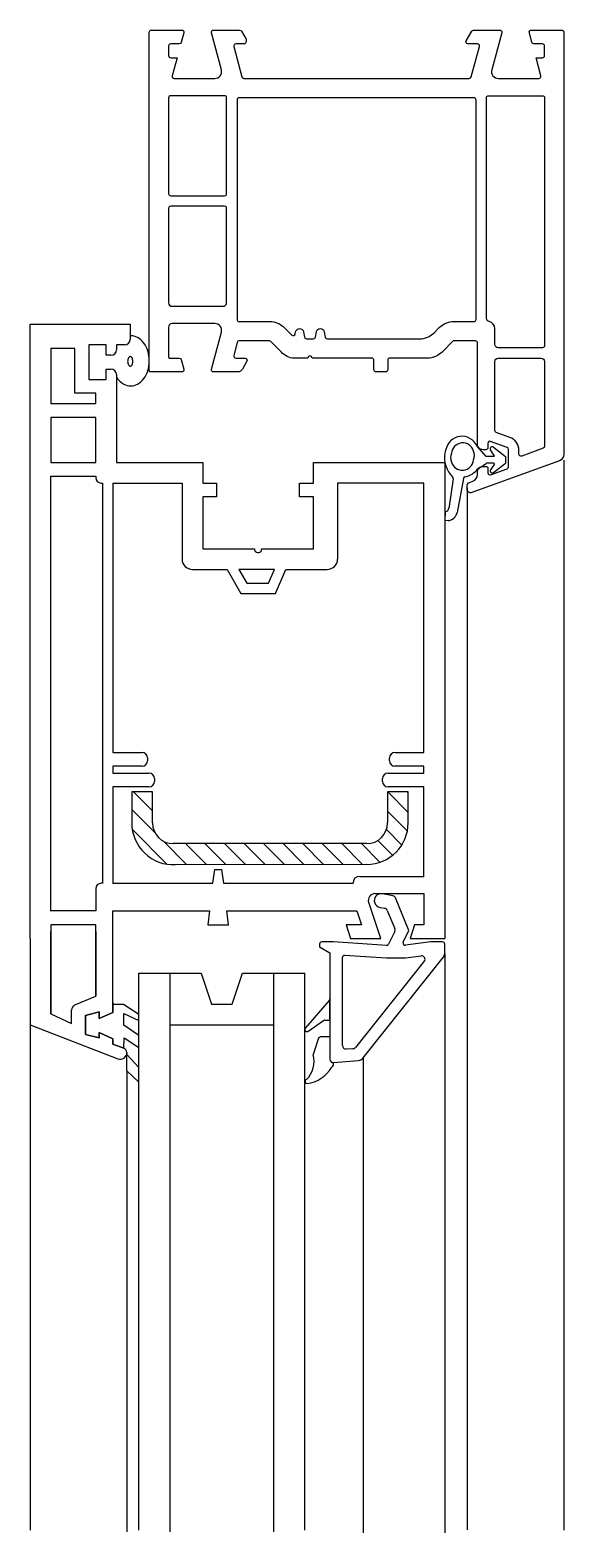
# Model space of a CAD drawing. Header units: inches. Extents: x 5 to 4439, y 354 to 1460.
# Drawn here: x 1089.7 to 1167, y 981.6 to 1199.2 of the extents above; entities that cross this region are included whole.
import ezdxf

# ---------------------------------------------------------------- set-up
doc = ezdxf.new("R2010")
doc.units = ezdxf.units.IN
doc.header["$MEASUREMENT"] = 0
for name, color, linetype in [('FINE', 70, 'Continuous'), ('MED', 32, 'Continuous'), ('THIN', 151, 'Continuous')]:
    doc.layers.add(name, color=color, linetype=linetype)

# ---------------------------------------------------------------- blocks, each defined once
blk = doc.blocks.new('DVSOM_HEADER')
at = {"layer": 'FINE'}
for p, q in [((48.74, -61.73), (47.44, -60.25)), ((49.92, -61.58), (49.38, -60.78)), ((49.82, -60.39), (51.54, -61.73)), ((47.62, -63.46), (48.73, -62.74)), ((49.84, -61.73), (48.74, -61.73)), ((49.84, -62.73), (48.74, -62.73)), ((49.92, -62.88), (49.38, -63.68)), ((49.82, -64.07), (51.54, -62.73)), ((51.54, -61.73), (51.54, -62.73)), ((43.97, -64.98), (43.35, -69.28)), ((45.45, -64.94), (44.55, -69.87)), ((42.84, -71.07), (42.85, -69.76)), ((43.23, -71.03), (42.84, -71.07)), ((-2.26, -110.3), (0.47, -113.04)), ((34.5, -110.3), (37.47, -113.27)), ((37.33, -110.3), (37.47, -110.44)), ((-2.53, -112.87), (0.83, -116.22)), ((34.47, -113.1), (37.35, -115.98)), ((-2.45, -115.77), (2.55, -120.78)), ((2.05, -117.45), (5.45, -120.85)), ((33.06, -117.35), (35.21, -119.49)), ((34.31, -115.77), (36.54, -118)), ((5.24, -117.8), (8.27, -120.84)), ((8.06, -117.8), (11.1, -120.84)), ((10.89, -117.8), (13.92, -120.83)), ((13.72, -117.8), (16.75, -120.83)), ((16.55, -117.8), (19.57, -120.82)), ((19.38, -117.8), (22.39, -120.82)), ((22.21, -117.8), (25.22, -120.81)), ((25.03, -117.8), (28.04, -120.81)), ((27.86, -117.8), (30.86, -120.81)), ((30.69, -117.8), (33.38, -120.49)), ((-1.5, -217.2), (-1.5, -136.54)), ((-1.5, -136.54), (7.5, -136.54)), ((3, -136.54), (3, -217.44)), ((7.5, -136.54), (9, -141.04)), ((12, -141.04), (13.5, -136.54)), ((13.5, -136.54), (22.5, -136.54)), ((18, -136.54), (18, -217.44)), ((22.5, -217.2), (22.5, -136.54)), ((-3.75, -141.09), (-5.25, -141.09)), ((-1.5, -142.54), (-3.75, -141.09)), ((9, -141.04), (12, -141.04)), ((26.04, -140.52), (22.6, -144.49)), ((26.15, -143.36), (26.15, -140.29)), ((-3.7, -144.1), (-3.7, -142.4)), ((-3.7, -142.4), (-1.5, -143.43)), ((22.93, -144.99), (25.23, -143.39)), ((25.35, -143.36), (26.15, -143.36)), ((-1.5, -145.58), (-3.7, -144.1)), ((3, -144.04), (18, -144.04)), ((26.15, -145.76), (24.91, -145.76)), ((-3.69, -147.41), (-3.62, -145.9)), ((-3.62, -145.9), (-1.5, -147.3)), ((24.44, -146.11), (23.71, -148.34)), ((-1.5, -150.19), (-3.25, -148.32)), ((-3.25, -148.36), (-3.25, -148.53)), ((-3.25, -150.68), (-3.25, -148.48)), ((-3.25, -150.68), (-1.5, -152.36))]:
    blk.add_line(p, q, dxfattribs=at)
for centre, radius, start, end in [((-2.69, -46.27), 2.01, 90, 91.7258), ((-2.69, -46.27), 2.01, 60.7277, 90), ((-3.13, -47.05), 2.91, 36.4628, 60.7277), ((-3.82, -47.56), 3.77, 17.0186, 36.4628), ((-1.86, -47.97), 1.27, 167.349, 180), ((-2.3, -47.87), 0.817, 151.5468, 167.349), ((-2.58, -47.72), 0.499, 127.3934, 151.5468), ((-2.76, -47.49), 0.213, 90, 127.3934), ((-2.76, -47.49), 0.213, 52.6066, 90), ((-2.93, -47.72), 0.499, 28.4532, 52.6066), ((-3.21, -47.87), 0.817, 12.651, 28.4532), ((-3.65, -47.97), 1.27, 360, 12.651), ((-4.91, -47.9), 4.91, 0, 17.0186), ((-1.86, -47.97), 1.27, 180, 192.651), ((-2.3, -48.07), 0.817, 192.651, 208.4532), ((-2.58, -48.22), 0.499, 208.4532, 232.6066), ((-2.76, -48.45), 0.213, 232.6066, 270), ((-2.76, -48.45), 0.213, 270, 307.3934), ((-2.93, -48.22), 0.499, 307.3934, 331.5468), ((-3.21, -48.07), 0.817, 331.5468, 347.349), ((-3.65, -47.97), 1.27, 347.349, 0), ((-3.82, -48.23), 3.77, 323.5372, 342.9814), ((-4.91, -47.9), 4.91, 342.9814, 0), ((-2.25, -48.74), 2.91, 210.81, 240.7277), ((-2.69, -49.52), 2.01, 240.7277, 270), ((-2.69, -49.52), 2.01, 270, 299.2723), ((-3.13, -48.74), 2.91, 299.2723, 323.5372), ((45.98, -61.91), 3.27, 158.551, 201.449), ((45.25, -61.18), 2.36, 24.9181, 168.5483), ((45.35, -61.42), 1.64, 15.8624, 175.1548), ((47.64, -60.03), 0.3, 212.2519, 227.943), ((49.64, -60.63), 0.3, 52.0576, 210.4849), ((45.53, -61.91), 1.92, 160.7685, 199.2315), ((45.29, -62.09), 1.64, 195.8624, 355.1548), ((45.12, -61.6), 1.92, 340.7685, 19.2315), ((49.84, -61.63), 0.1, 270, 30.4849), ((49.84, -62.83), 0.1, 329.5151, 90), ((46.9, -61.86), 4.16, 197.5405, 223.6683), ((43.67, -64.93), 0.3, 351.7915, 43.6683), ((45.75, -64.99), 0.3, 102.7058, 169.6704), ((45.01, -61.56), 3.21, 282.1014, 321.8867), ((47.77, -63.72), 0.3, 121.2044, 143.911), ((49.64, -63.83), 0.3, 149.5151, 307.9424), ((42.68, -69.08), 0.7, 284.3214, 351.2228), ((43.09, -69.54), 1.5, 275.4145, 347.4145), ((25.85, -140.29), 0.3, 309.6841, 360), ((25.35, -143.66), 0.3, 90, 113.7027), ((22.8, -144.71), 0.3, 131.6319, 294.7995), ((24.91, -146.26), 0.5, 90, 161.939), ((20.19, -149.33), 3.66, 314.033, 15.7625), ((26.16, -149.74), 0.5, 294.7923, 0), ((22.85, -152.24), 0.3, 113.9829, 270.278), ((22.22, -147.77), 4.81, 277.6137, 329.7044)]:
    blk.add_arc(centre, radius, start, end, dxfattribs=at)
at = {"layer": 'MED'}
for p, q in [((-17.25, -131.59), (-17.25, -42.59)), ((-17.25, -42.59), (-2.75, -42.59)), ((-2.75, -42.59), (-2.75, -44.79)), ((-6.25, -45.59), (-8.75, -45.59)), ((-8.75, -45.59), (-8.75, -50.59)), ((-6.25, -47.09), (-6.25, -45.59)), ((-3.55, -45.59), (-4.75, -45.59)), ((-4.75, -45.59), (-4.75, -46.29)), ((-5.55, -47.09), (-6.25, -47.09)), ((-6.25, -50.59), (-6.25, -49.09)), ((-6.25, -49.09), (-5.55, -49.09)), ((-4.75, -49.89), (-4.75, -62.59)), ((-8.75, -50.59), (-6.25, -50.59)), ((-4.75, -62.59), (7.75, -62.59)), ((7.75, -62.59), (7.75, -65.59)), ((23.75, -65.59), (23.75, -62.59)), ((23.75, -62.59), (42.75, -62.59)), ((42.75, -62.59), (42.75, -131.54)), ((60, -62.28), (60, -217.2)), ((7.75, -65.59), (9.75, -65.59)), ((9.75, -65.59), (9.75, -67.59)), ((21.75, -65.59), (23.75, -65.59)), ((21.75, -67.59), (21.75, -65.59)), ((46, -66.28), (46, -217.15)), ((9.75, -67.59), (7.75, -67.59)), ((7.75, -67.59), (7.75, -75.09)), ((23.75, -67.59), (21.75, -67.59)), ((23.75, -75.09), (23.75, -67.59)), ((7.75, -75.09), (15.25, -75.09)), ((15.25, -75.09), (15.25, -75.24)), ((15.65, -75.64), (15.85, -75.64)), ((16.25, -75.09), (23.75, -75.09)), ((16.25, -75.24), (16.25, -75.09)), ((32.66, -125.04), (39.75, -125.04)), ((39.75, -125.04), (39.75, -129.54)), ((-5.25, -142.26), (-5.25, -127.54)), ((-5.25, -127.54), (8.72, -127.54)), ((8.72, -127.54), (8.47, -129.54)), ((11.22, -127.54), (30.05, -127.54)), ((11.47, -129.54), (11.22, -127.54)), ((30.05, -127.54), (30.71, -129.54)), ((33.49, -131.54), (31.75, -126.31)), ((8.47, -129.54), (11.47, -129.54)), ((28.49, -129.54), (29.12, -131.54)), ((30.71, -129.54), (28.49, -129.54)), ((38.38, -129.54), (37.75, -131.54)), ((39.75, -129.54), (38.38, -129.54)), ((-17.25, -131.59), (-17.25, -217.2)), ((29.12, -131.54), (33.49, -131.54)), ((37.75, -131.54), (42.75, -131.54)), ((42.75, -133.69), (42.75, -217.61)), ((-5.25, -140.81), (-5.25, -142.26)), ((-5.25, -140.81), (-5.25, -142.26)), ((-9.25, -142.69), (-7.24, -142.14)), ((-7.24, -142.14), (-9.25, -142.69)), ((-7.24, -142.14), (-9.25, -142.69)), ((-9.25, -145.42), (-9.25, -142.69)), ((-9.25, -142.69), (-9.25, -145.42)), ((-9.25, -142.69), (-9.25, -145.42)), ((-7.24, -142.14), (-7.24, -143.14)), ((-7.24, -143.14), (-7.24, -142.14)), ((-7.24, -143.14), (-7.24, -142.14)), ((-7.24, -143.14), (-5.25, -142.26)), ((-5.25, -142.26), (-7.24, -143.14)), ((-5.25, -142.26), (-7.24, -143.14)), ((-17.25, -144.04), (-4.54, -148.98)), ((-17.25, -145.7), (-17.25, -217.2)), ((-7.24, -145.94), (-9.25, -145.42)), ((-9.25, -145.42), (-7.24, -145.94)), ((-9.25, -145.42), (-7.24, -145.94)), ((-7.24, -145.14), (-7.24, -145.94)), ((-5.25, -146.05), (-7.24, -145.14)), ((-7.24, -145.94), (-7.24, -145.14)), ((-7.24, -145.14), (-5.25, -146.05)), ((-7.24, -145.94), (-7.24, -145.14)), ((-7.24, -145.14), (-5.25, -146.05)), ((-5.25, -146.85), (-5.25, -146.05)), ((-5.25, -146.05), (-5.25, -146.85)), ((-5.25, -146.05), (-5.25, -146.85)), ((-3.69, -147.4), (-5.25, -146.85)), ((-5.25, -146.85), (-3.69, -147.4)), ((-5.25, -146.85), (-3.69, -147.4)), ((-3.25, -148.03), (-3.25, -148.2)), ((30.94, -148.82), (30.94, -217.61)), ((-3.25, -150.68), (-3.25, -217.44))]:
    blk.add_line(p, q, dxfattribs=at)
blk.add_lwpolyline([(47.5, -59.97), (47.5, -45.3, 0.414214), (47.2, -45), (44, -45), (42.38, -46.62, -0.198912), (40.26, -47.5), (34.8, -47.5, 0.414214), (34.5, -47.8), (34.5, -49.2, -0.414214), (34.2, -49.5), (32.8, -49.5, -0.414214), (32.5, -49.2), (32.5, -47.8, 0.414214), (32.2, -47.5), (23.55, -47.5, 1), (22.95, -47.5), (20.99, -47.5, -0.220922), (19.12, -46.62), (17.59, -45.09, 0.198912), (17.38, -45), (13.02, -45, 0.339454), (12.73, -45.22), (12.23, -47.12, 0.493145), (12.52, -47.5), (13.88, -47.5, -0.57735), (14.14, -47.95), (13.48, -49.1, -0.267949), (12.79, -49.5), (9.29, -49.5, -0.493145), (9, -49.12), (10.44, -43.76, 0.493145), (9.47, -42.5), (3.3, -42.5, 0.414214), (2.8, -43), (2.8, -47.35, 0.414214), (2.95, -47.5), (4.33, -47.5, -0.339454), (4.62, -47.72), (5, -49.12, -0.493145), (4.71, -49.5), (0.15, -49.5, -0.414214), (0, -49.35), (0, -0.3, -0.414214), (0.3, 0), (4.71, 0, -0.493145), (5, -0.38), (4.62, -1.78, -0.339454), (4.33, -2), (3.1, -2, 0.414214), (2.8, -2.3), (2.8, -3.7, 0.414214), (3.1, -4), (4.03, -4), (3.33, -6.62, 0.493145), (3.62, -7), (9.47, -7, 0.493145), (10.44, -5.74), (9, -0.38, -0.493145), (9.29, 0), (13.08, 0, -0.267949), (13.34, -0.15), (14, -1.3), (14, -1.7, -0.414214), (13.7, -2), (12.52, -2, 0.493145), (12.23, -2.38), (13.4, -6.78, 0.339454), (13.69, -7), (46.31, -7, 0.339454), (46.6, -6.78), (47.77, -2.38, 0.493145), (47.48, -2), (46.12, -2, -0.57735), (45.86, -1.55), (46.66, -0.15, -0.267949), (46.92, 0), (50.71, 0, -0.493145), (51, -0.38), (49.56, -5.74, 0.493145), (50.53, -7), (56.38, -7, 0.493145), (56.67, -6.62), (55.97, -4), (56.9, -4, 0.414214), (57.2, -3.7), (57.2, -2.3, 0.414214), (56.9, -2), (55.67, -2, -0.339454), (55.38, -1.78), (55, -0.38, -0.493145), (55.29, 0), (59.7, 0, -0.414214), (60, -0.3), (60, -61.42, -0.315299), (59.34, -62.36), (46.67, -66.97, -0.520567), (46, -66.5), (46, -65.97, -0.315299), (46.33, -65.5), (46.84, -65.31, 0.315299), (47.5, -64.37), (47.5, -63.97, -0.414214), (48.3, -63.17), (48.7, -63.17, -0.414214), (49, -63.47), (49, -64.1, 0.520567), (49.4, -64.38), (51.8, -63.51, 0.315299), (52, -63.23), (52, -60.72, 0.315299), (51.8, -60.44), (49.4, -59.56, 0.520567), (49, -59.84), (49, -60.47, -0.414214), (48.7, -60.77), (48.3, -60.77, -0.414214), (47.5, -59.97)], format="xyb", dxfattribs=at)
for centre, radius, start, end in [((-3.55, -44.79), 0.8, 270, 0), ((-5.55, -46.29), 0.8, 270, 0), ((-5.55, -49.89), 0.8, 360, 90), ((15.65, -75.24), 0.4, 180, 270), ((15.85, -75.24), 0.4, 270, 0), ((32.66, -126), 0.965, 90, 198.4349), ((-3.92, -148.03), 0.67, 0, 70.3462), ((-4.21, -148.07), 0.965, 250.3462, 1.2388)]:
    blk.add_arc(centre, radius, start, end, dxfattribs=at)
at = {"layer": 'THIN'}
for p, q in [((-10.75, -46.09), (-14.25, -46.09)), ((-14.25, -46.09), (-14.25, -54.09)), ((-10.75, -52.59), (-10.75, -46.09)), ((-14.25, -54.09), (-7.75, -54.09)), ((-7.75, -52.59), (-10.75, -52.59)), ((-7.75, -54.09), (-7.75, -52.59)), ((-14.25, -56.09), (-14.25, -62.59)), ((-7.75, -56.09), (-14.25, -56.09)), ((-7.75, -62.59), (-7.75, -56.09)), ((-14.25, -62.59), (-7.75, -62.59)), ((-14.25, -127.59), (-14.25, -64.59)), ((-14.25, -64.59), (-7.75, -64.59)), ((-7.75, -64.59), (-7.75, -64.79)), ((-6.95, -65.59), (-6.75, -65.59)), ((-6.75, -65.59), (-6.75, -123.59)), ((-5.25, -65.59), (-5.25, -104.59)), ((-5.25, -65.59), (4.75, -65.59)), ((4.75, -65.59), (4.75, -76.59)), ((39.75, -65.59), (27.25, -65.59)), ((27.25, -65.59), (27.25, -76.59)), ((39.75, -104.59), (39.75, -65.59)), ((39.75, -80.59), (39.75, -65.59)), ((6.25, -78.09), (11.25, -78.09)), ((11.25, -78.09), (13.25, -81.59)), ((18.12, -78.09), (12.98, -78.09)), ((12.98, -78.09), (14.12, -80.09)), ((17.26, -80.09), (18.12, -78.09)), ((18.25, -81.59), (19.75, -78.09)), ((19.75, -78.09), (25.75, -78.09)), ((14.12, -80.09), (17.26, -80.09)), ((13.25, -81.59), (18.25, -81.59)), ((-5.25, -104.59), (-1.05, -104.59)), ((-5.25, -106.59), (-5.25, -107.59)), ((-1.05, -106.59), (-5.25, -106.59)), ((-0.25, -105.39), (-0.25, -105.79)), ((34.75, -105.79), (34.75, -105.39)), ((35.55, -104.59), (39.75, -104.59)), ((39.75, -106.59), (35.55, -106.59)), ((39.75, -107.59), (39.75, -106.59)), ((-5.25, -107.59), (-0.05, -107.59)), ((0.75, -108.39), (0.75, -108.79)), ((33.75, -108.79), (33.75, -108.39)), ((34.55, -107.59), (39.75, -107.59)), ((-5.25, -109.59), (-5.25, -123.59)), ((-0.05, -109.59), (-5.25, -109.59)), ((-2.53, -110.3), (-2.53, -114.8)), ((0.47, -110.3), (-2.53, -110.3)), ((0.47, -114.8), (0.47, -110.3)), ((34.47, -110.3), (34.47, -114.8)), ((37.47, -110.3), (34.47, -110.3)), ((39.75, -109.59), (34.55, -109.59)), ((37.47, -114.8), (37.47, -110.3)), ((39.75, -122.59), (39.75, -109.59)), ((31.47, -117.8), (3.47, -117.8)), ((3.81, -120.8), (31.47, -120.76)), ((9.22, -123.54), (9.47, -121.54)), ((9.47, -121.54), (10.47, -121.54)), ((10.47, -121.54), (10.72, -123.54)), ((-6.75, -123.54), (-6.95, -123.54)), ((-5.25, -123.54), (9.22, -123.54)), ((10.72, -123.54), (29.49, -123.54)), ((29.49, -123.54), (29.49, -123.5)), ((30.45, -122.54), (39.75, -122.54)), ((-7.75, -124.34), (-7.75, -127.54)), ((35.26, -125.35), (33.75, -125.07)), ((37.58, -130.36), (35.63, -125.65)), ((-7.75, -127.54), (-14.25, -127.54)), ((33.38, -127.03), (34.07, -127.16)), ((34.44, -127.46), (35.53, -130.1)), ((-7.75, -129.54), (-14.25, -129.54)), ((-14.25, -129.54), (-14.25, -142.45)), ((-14.25, -142.45), (-14.25, -130.54)), ((-7.75, -139.87), (-7.75, -129.54)), ((-7.75, -130.54), (-7.75, -139.87)), ((35.52, -130.5), (34.63, -132.36)), ((36.76, -132.09), (37.58, -130.36)), ((24.65, -132.34), (24.65, -132.74)), ((24.65, -132.74), (26.15, -133.6)), ((26.65, -132.04), (24.95, -132.04)), ((34.34, -132.53), (26.65, -132.04)), ((40.75, -132.04), (37.07, -132.52)), ((42.45, -132.04), (40.75, -132.04)), ((42.75, -133.69), (42.75, -132.34)), ((26.15, -133.6), (26.15, -149.01)), ((27.95, -147.04), (27.95, -134.26)), ((28.27, -133.96), (34.33, -134.34)), ((39.8, -134.84), (29.84, -147.31)), ((30.94, -148.82), (42.53, -134.31)), ((34.35, -134.34), (37.02, -134.34)), ((37.06, -134.34), (39.35, -134.04)), ((-10.77, -141.16), (-7.75, -139.87)), ((-14.25, -142.45), (-11.25, -143.83)), ((-11.25, -143.83), (-11.25, -141.9)), ((29.48, -147.5), (28.49, -147.54)), ((26.66, -149.74), (26.66, -149.51)), ((26.69, -149.51), (30.24, -149.2))]:
    blk.add_line(p, q, dxfattribs=at)
for points in [[(10.9, -9.5), (3.1, -9.5, 0.414214), (2.8, -9.8), (2.8, -23.7, 0.414214), (3.1, -24), (10.9, -24, 0.414214), (11.2, -23.7), (11.2, -9.8, 0.414214)], [(49.1, -9.5), (56.9, -9.5, -0.414214), (57.2, -9.8), (57.2, -45.7, -0.414214), (56.9, -46), (50.5, -46, -0.414214), (50, -45.5), (50, -43.2, 0.356394), (49.2, -42.22, -0.356394), (48.8, -41.73), (48.8, -9.8, -0.414214)], [(2.8, -39.5, 0.414214), (3.3, -40), (10.7, -40, 0.414214), (11.2, -39.5), (11.2, -25.8, 0.414214), (10.9, -25.5), (3.1, -25.5, 0.414214), (2.8, -25.8), (2.8, -39.5)], [(57.2, -48), (57.2, -60.27, -0.315299), (57, -60.55), (53.9, -61.68, -0.520567), (53.5, -61.4), (53.5, -60.86, 0.315299), (52.18, -58.98), (50.2, -58.26, -0.315299), (50, -57.97), (50, -48, -0.414214), (50.5, -47.5), (56.7, -47.5, -0.414214)]]:
    blk.add_lwpolyline(points, format="xyb", close=True, dxfattribs=at)
blk.add_lwpolyline([(12.7, -41.9, 0.414214), (13, -42.2), (17.42, -42.2, -0.198912), (19.54, -43.08), (20.62, -44.16, 0.606815), (21.12, -44), (21.18, -43.69, -0.8391), (22.32, -43.69), (22.46, -44.45, 0.36397), (22.75, -44.7), (23.75, -44.7, 0.36397), (24.04, -44.45), (24.18, -43.69, -0.8391), (25.32, -43.69), (25.46, -44.45, 0.36397), (25.75, -44.7), (39.1, -44.7, 0.198912), (41.22, -43.82), (41.96, -43.08, -0.198912), (44.08, -42.2), (47, -42.2, 0.414214), (47.3, -41.9), (47.3, -10.1, 0.414214), (47, -9.8), (13, -9.8, 0.414214), (12.7, -10.1), (12.7, -41.9)], format="xyb", dxfattribs=at)
for centre, radius, start, end in [((-6.95, -64.79), 0.8, 180, 270), ((6.25, -76.59), 1.5, 180, 270), ((25.75, -76.59), 1.5, 270, 0), ((-1.05, -105.39), 0.8, 0, 90), ((-1.05, -105.79), 0.8, 270, 0), ((35.55, -105.39), 0.8, 90, 180), ((35.55, -105.79), 0.8, 180, 270), ((-0.05, -108.39), 0.8, 0, 90), ((-0.05, -108.79), 0.8, 270, 0), ((34.55, -108.39), 0.8, 90, 180), ((34.55, -108.79), 0.8, 180, 270), ((3.52, -114.8), 6.05, 180, 272.7198), ((3.47, -114.8), 3, 180, 270), ((31.46, -114.79), 6.01, 270.0957, 359.9043), ((31.47, -114.8), 3, 270, 0), ((-6.95, -124.34), 0.8, 90, 180), ((30.45, -123.5), 0.965, 90, 180), ((33.56, -126.05), 1, 79.5132, 259.5135), ((35.17, -125.84), 0.5, 22.5133, 79.5133), ((33.97, -127.65), 0.5, 22.5133, 79.5133), ((35.07, -130.29), 0.5, 334.5133, 22.5133), ((24.95, -132.34), 0.3, 90, 180), ((34.36, -132.23), 0.3, 266.3148, 334.5133), ((37.03, -132.22), 0.3, 154.5133, 277.4504), ((42.45, -132.34), 0.3, 0, 90), ((28.25, -134.26), 0.3, 85.7073, 180), ((34.35, -134.04), 0.3, 265.7073, 270), ((37.02, -134.04), 0.3, 270, 277.4504), ((39.41, -134.53), 0.5, 321.3802, 97.4504), ((41.75, -133.69), 1, 321.3802, 360), ((-10.45, -141.9), 0.8, 113.1986, 180), ((28.45, -147.04), 0.5, 180, 275), ((29.45, -147), 0.5, 272.6696, 321.3802), ((26.65, -149.01), 0.5, 180, 271.4797), ((26.65, -149.01), 0.5, 180, 275), ((30.16, -148.2), 1, 275, 321.3802)]:
    blk.add_arc(centre, radius, start, end, dxfattribs=at)

msp = doc.modelspace()

# ---------------------------------------------------------------- block references
msp.add_blockref('DVSOM_HEADER', (1106.95, 1199.23))

doc.saveas('drawing.dxf')
